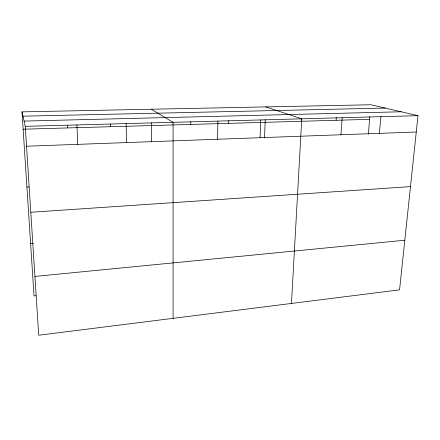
<?xml version="1.0" encoding="UTF-8"?>
<svg xmlns="http://www.w3.org/2000/svg" width="440" height="440" viewBox="0 0 440 440"><rect width="100%" height="100%" fill="white"/><g stroke="black" fill="none" stroke-linecap="round" stroke-linejoin="round"><path stroke-width="0.66" d="M190.795 124.427L190.817 121.759M217.553 139.255L217.899 121.099M228.685 123.349L228.751 120.615M260.079 137.704L260.75 119.939M264.517 137.924L265.249 119.63M301.29 121.281L301.439 118.651M291.473 303.452L301.752 118.822L265.755 106.904M336.089 120.291L336.281 117.59M340.94 134.75L342.188 117.728M368.341 134.266L369.837 116.683M379.401 133.347L380.903 116.672M418 115.665L399.553 289.861L38.709 335.236L25.267 126.335L22 111.87L370.849 104.764L418 115.665L25.267 126.335M36.053 295.724L34.029 295.939L22 111.87M34.925 276.425L404.806 240.224M30.613 243.656L33.336 243.43M30.8 212.267L410.487 186.615M26.912 187.038L28.947 186.923M26.549 146.223L416.268 132M23.133 129.201L369.611 119.334M24.085 121.083L401.165 111.776M22.979 116.188L385.187 108.081M151.239 109.236L173.074 122.32L173.09 318.34M67.54 125.213L67.666 127.93M76.918 124.933L77.732 144.359M110.314 124.053L110.385 126.715M126.132 123.596L126.522 142.577M151.365 122.832L151.547 141.911"/></g></svg>
